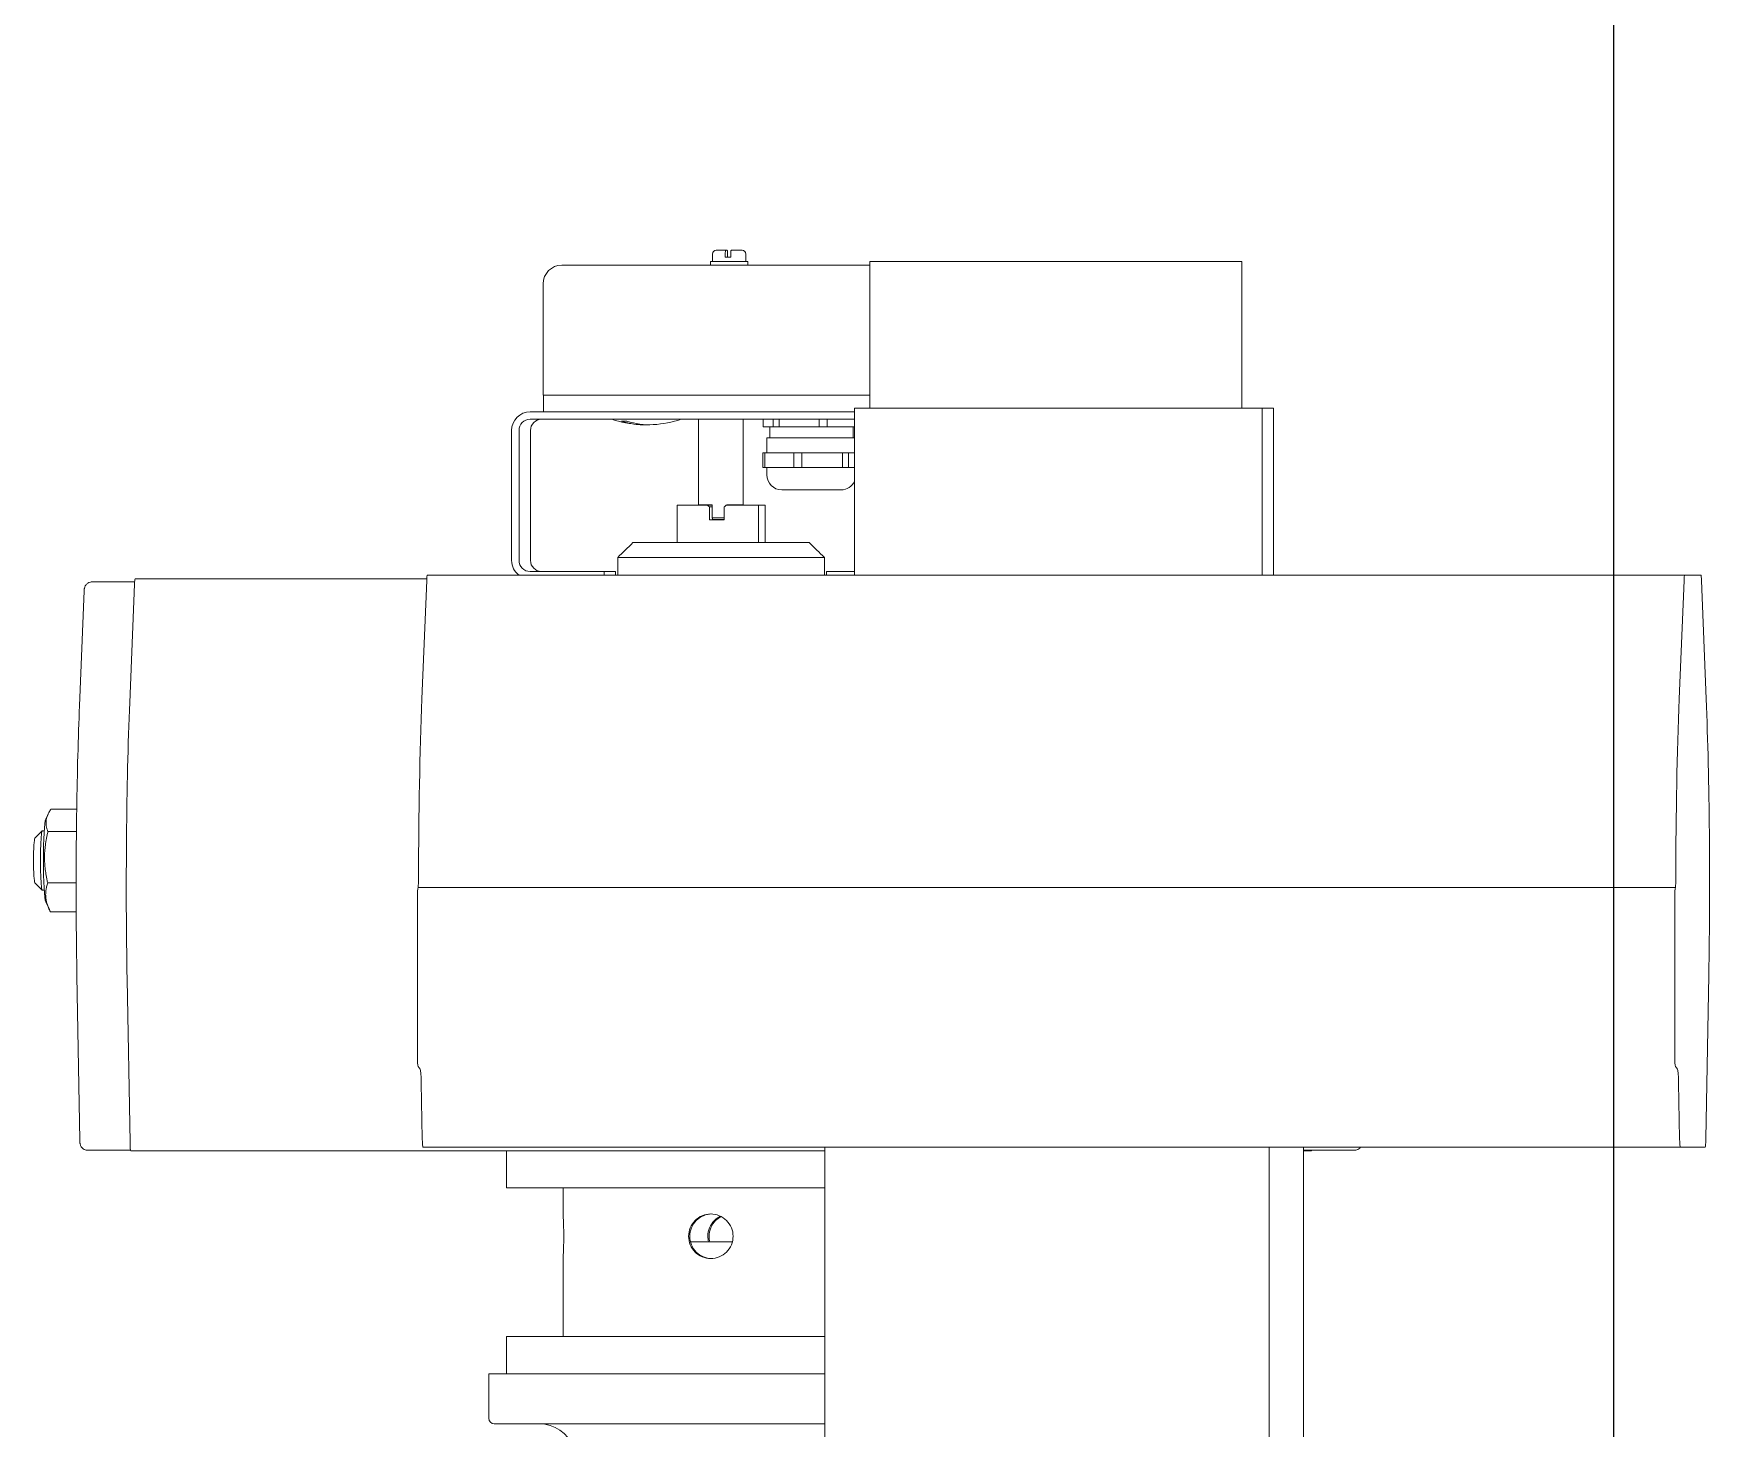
# Model space of a CAD drawing. Header units: millimetres. Extents: x 0 to 100323, y 0 to 59400.
# Drawn here: x 27892.5 to 28344.2, y 45331.8 to 45707.4 of the extents above; entities that cross this region are included whole.
import ezdxf

# ---------------------------------------------------------------- set-up
doc = ezdxf.new("R2010")
doc.units = ezdxf.units.MM
doc.header["$LTSCALE"] = 100
doc.layers.add('P_Biomass (BM)', color=150, linetype='Continuous', lineweight=18, true_color=0x007fff)
doc.layers.add('Visible', color=7, linetype='Continuous', lineweight=25)

msp = doc.modelspace()

# ---------------------------------------------------------------- linework, layer by layer
at = {"layer": 'P_Biomass (BM)'}
for p, q in [((28076.34, 45649.03), (28078.87, 45649.03)), ((28079.32, 45649.03), (28078.87, 45649.03)), ((28080.36, 45649.03), (28083.33, 45649.03)), ((28083.33, 45649.03), (28083.34, 45649.03)), ((28034.74, 45645.03), (28117.72, 45645.03)), ((28074.84, 45646.03), (28084.84, 45646.03)), ((28074.84, 45646.03), (28074.84, 45645.03)), ((28075.34, 45646.03), (28075.34, 45648.03)), ((28078.8, 45647.23), (28078.8, 45648.03)), ((28078.8, 45647.23), (28080.3, 45647.23)), ((28079.38, 45648.03), (28079.38, 45647.23)), ((28080.3, 45648.03), (28080.3, 45647.23)), ((28084.34, 45646.03), (28084.34, 45648.03)), ((28084.84, 45646.03), (28084.84, 45645.03)), ((28117.72, 45646.03), (28217.92, 45646.03)), ((28117.72, 45646.03), (28117.72, 45606.53)), ((28217.92, 45646.03), (28217.92, 45606.53)), ((28029.74, 45610.03), (28029.74, 45640.03)), ((28117.72, 45610.03), (28029.74, 45610.03)), ((28029.84, 45605.53), (28029.84, 45610.03)), ((28113.63, 45605.53), (28026.23, 45605.53)), ((28113.63, 45603.53), (28026.23, 45603.53)), ((28071.62, 45580.53), (28071.62, 45603.53)), ((28083.62, 45580.53), (28083.62, 45603.53)), ((28089.01, 45601.53), (28089.01, 45603.53)), ((28091.7, 45601.53), (28091.7, 45603.53)), ((28093.28, 45601.53), (28093.28, 45603.53)), ((28104.07, 45601.53), (28104.07, 45603.53)), ((28106.27, 45601.53), (28106.27, 45603.53)), ((28113.63, 45561.53), (28113.63, 45606.53)), ((28113.63, 45606.53), (28117.72, 45606.53)), ((28117.72, 45606.53), (28217.92, 45606.53)), ((28217.92, 45606.53), (28223.39, 45606.53)), ((28223.39, 45606.53), (28223.39, 45561.53)), ((28226.47, 45606.53), (28223.39, 45606.53)), ((28226.47, 45561.53), (28226.47, 45606.53)), ((28021.24, 45565.53), (28021.24, 45600.53)), ((28023.24, 45600.53), (28023.24, 45565.53)), ((28026.31, 45600.53), (28026.31, 45565.53)), ((28089.01, 45601.53), (28091.7, 45601.53)), ((28090.76, 45598.53), (28090.76, 45601.53)), ((28093.28, 45601.53), (28091.7, 45601.53)), ((28093.28, 45601.53), (28104.07, 45601.53)), ((28106.27, 45601.53), (28104.07, 45601.53)), ((28106.27, 45601.53), (28113.63, 45601.53)), ((28113.26, 45598.53), (28113.26, 45601.53)), ((28089.46, 45594.53), (28088.92, 45594.53)), ((28088.92, 45594.53), (28088.92, 45590.53)), ((28089.46, 45594.53), (28093.36, 45594.53)), ((28089.46, 45594.53), (28089.46, 45590.53)), ((28113.63, 45598.53), (28090.01, 45598.53)), ((28090.01, 45594.53), (28090.01, 45598.53)), ((28093.36, 45594.53), (28097.25, 45594.53)), ((28099.43, 45594.53), (28097.25, 45594.53)), ((28097.25, 45594.53), (28097.25, 45590.53)), ((28099.43, 45594.53), (28104.88, 45594.53)), ((28099.43, 45594.53), (28099.43, 45590.53)), ((28104.88, 45594.53), (28110.34, 45594.53)), ((28111.97, 45594.53), (28110.34, 45594.53)), ((28110.34, 45590.53), (28110.34, 45594.53)), ((28111.97, 45594.53), (28113.54, 45594.53)), ((28111.97, 45594.53), (28111.97, 45590.53)), ((28113.54, 45594.53), (28113.63, 45594.53)), ((28089.46, 45590.53), (28088.92, 45590.53)), ((28089.46, 45590.53), (28093.36, 45590.53)), ((28090.01, 45588.53), (28090.01, 45590.53)), ((28093.36, 45590.53), (28097.25, 45590.53)), ((28099.43, 45590.53), (28097.25, 45590.53)), ((28099.43, 45590.53), (28104.88, 45590.53)), ((28104.88, 45590.53), (28110.34, 45590.53)), ((28111.97, 45590.53), (28110.34, 45590.53)), ((28111.97, 45590.53), (28113.54, 45590.53)), ((28113.54, 45590.53), (28113.63, 45590.53)), ((28110.01, 45584.53), (28094.01, 45584.53)), ((28065.8, 45580.42), (28065.8, 45570.32)), ((28065.8, 45580.42), (28074.04, 45580.42)), ((28075.25, 45580.53), (28071.62, 45580.53)), ((28074.04, 45580.42), (28075.17, 45580.42)), ((28075.3, 45579.92), (28074.53, 45579.92)), ((28074.53, 45576.42), (28074.53, 45579.92)), ((28074.53, 45576.42), (28078.53, 45576.42)), ((28075.17, 45580.42), (28075.25, 45580.42)), ((28075.25, 45580.53), (28075.25, 45579.97)), ((28075.3, 45577.03), (28075.3, 45579.92)), ((28075.3, 45577.03), (28078.53, 45577.03)), ((28078.53, 45576.53), (28075.33, 45576.53)), ((28075.57, 45576.42), (28075.57, 45576.53)), ((28078.53, 45579.92), (28078.53, 45576.42)), ((28079.03, 45580.42), (28087.75, 45580.42)), ((28079.24, 45580.42), (28079.24, 45580.53)), ((28083.62, 45580.53), (28079.24, 45580.53)), ((28079.98, 45580.53), (28079.98, 45580.42)), ((28089.52, 45580.42), (28087.75, 45580.42)), ((28087.75, 45570.32), (28087.75, 45580.42)), ((28089.52, 45570.32), (28089.52, 45580.42)), ((28101.41, 45570.32), (28053.91, 45570.32)), ((28105.51, 45566.32), (28049.81, 45566.32)), ((28049.81, 45561.53), (28049.81, 45566.32)), ((28105.51, 45561.53), (28105.51, 45566.32)), ((27919.68, 45559.73), (27908.16, 45559.73)), ((27918.37, 45527.27), (27919.65, 45559.1)), ((27998.39, 45560.53), (27919.82, 45560.53)), ((27997.08, 45528.27), (27998.37, 45560.1)), ((27998.53, 45561.53), (28012.2, 45561.53)), ((28012.2, 45561.53), (28323.54, 45561.53)), ((28026.23, 45562.53), (28046.19, 45562.53)), ((28046.19, 45562.53), (28046.19, 45561.53)), ((28046.19, 45562.53), (28049.26, 45562.53)), ((28049.26, 45562.53), (28049.26, 45561.53)), ((28106.06, 45562.53), (28113.63, 45562.53)), ((28106.06, 45561.53), (28106.06, 45562.53)), ((28323.54, 45561.53), (28337.21, 45561.53)), ((28337.04, 45560.1), (28335.76, 45528.27)), ((28341.57, 45561.53), (28337.21, 45561.53)), ((28343.01, 45528.27), (28341.73, 45560.1)), ((27904.85, 45526.39), (27906.11, 45557.34)), ((27895.75, 45495.87), (27896.4, 45497.23)), ((27897.16, 45498.55), (27904.09, 45498.55)), ((27892.83, 45490.72), (27894.82, 45492.71)), ((27894.85, 45492.73), (27895.34, 45492.73)), ((27896.35, 45492.49), (27904.02, 45492.49)), ((27892.83, 45478.74), (27894.82, 45476.75)), ((27896.28, 45478.67), (27903.94, 45478.67)), ((27996.03, 45477.48), (28009.7, 45477.48)), ((28009.7, 45477.48), (28321.04, 45477.48)), ((28321.04, 45477.48), (28334.71, 45477.48)), ((27894.85, 45476.73), (27895.34, 45476.73)), ((27895.75, 45473.58), (27896.75, 45471.48)), ((27995.87, 45432.28), (27995.87, 45474.53)), ((28334.55, 45474.53), (28334.55, 45432.28)), ((27897.04, 45470.91), (27903.96, 45470.91)), ((27904.93, 45409.43), (27904.15, 45453.63)), ((27918.46, 45408.74), (27917.67, 45452.8)), ((28342.92, 45409.74), (28343.71, 45453.8)), ((27996.62, 45428.53), (27996.05, 45429.29)), ((28334.72, 45429.29), (28335.29, 45428.53)), ((27997.17, 45409.74), (27996.9, 45424.87)), ((28335.58, 45424.87), (28335.85, 45409.74)), ((27918.58, 45406.73), (27906.99, 45406.73)), ((27918.65, 45406.53), (28021.59, 45406.53)), ((27997.36, 45407.53), (28011.03, 45407.53)), ((28011.03, 45407.53), (28105.6, 45407.53)), ((28019.82, 45396.53), (28019.82, 45406.53)), ((28021.59, 45406.53), (28029.16, 45406.53)), ((28105.6, 45406.53), (28029.16, 45406.53)), ((28105.6, 45407.53), (28225.34, 45407.53)), ((28105.6, 45327.53), (28105.6, 45407.53)), ((28226.57, 45407.53), (28225.34, 45407.53)), ((28225.34, 45407.53), (28225.34, 45327.53)), ((28226.57, 45407.53), (28322.37, 45407.53)), ((28234.5, 45327.53), (28234.5, 45407.53)), ((28241.68, 45406.73), (28234.5, 45406.73)), ((28234.5, 45406.53), (28236.68, 45406.53)), ((28248.33, 45406.73), (28241.68, 45406.73)), ((28322.37, 45407.53), (28336.04, 45407.53)), ((28336.04, 45407.53), (28342.74, 45407.53)), ((28029.16, 45396.53), (28019.82, 45396.53)), ((28029.16, 45396.53), (28105.6, 45396.53)), ((28035.16, 45388.85), (28035.16, 45396.53)), ((28035.16, 45356.53), (28035.16, 45378.21)), ((28069.44, 45382.03), (28080.71, 45382.03)), ((28019.82, 45356.53), (28029.16, 45356.53)), ((28019.82, 45356.53), (28019.82, 45346.53)), ((28105.6, 45356.53), (28029.16, 45356.53)), ((28015.08, 45346.53), (28041.13, 45346.53)), ((28015.08, 45346.53), (28015.08, 45334.53)), ((28053.04, 45346.53), (28041.13, 45346.53)), ((28053.04, 45346.53), (28095.08, 45346.53)), ((28105.6, 45346.53), (28095.08, 45346.53)), ((28040.67, 45333.03), (28016.58, 45333.03)), ((28040.67, 45333.03), (28105.6, 45333.03))]:
    msp.add_line(p, q, dxfattribs=at)
for centre, radius, start, end in [((28076.34, 45648.03), 1, 90, 180), ((28083.34, 45648.03), 1, 0, 90), ((28034.74, 45640.03), 5, 90, 180), ((28057.56, 45632.03), 30, 251.8051, 266.5015), ((28057.56, 45632.03), 30, 273.4985, 288.1949), ((28094.01, 45588.53), 4, 180, 270), ((28110.01, 45588.53), 4, 270, 334.82), ((28016.58, 45334.53), 1.5, 180, 270), ((28028.66, 45323.03), 10, 21.9108, 90)]:
    msp.add_arc(centre, radius, start, end, dxfattribs=at)
for centre, major_axis, ratio, start_param, end_param in [((28026.23, 45600.53), (0, 5), 0.997858, 0, 1.570796), ((28026.23, 45600.53), (0, 3), 0.997858, 0, 1.570796), ((28029.31, 45600.53), (0, 3), 0.997858, 0, 1.570796), ((28056.84, 45632.03), (0, -29.98), 0.778057, 6.023523, 6.314163), ((28058.28, 45632.03), (0, -29.98), 0.778057, 6.023523, 6.330716), ((28078.76, 45577.94), (-24.36, 24.31), 0.046255, 1.422332, 1.442966), ((28077.66, 45577.92), (-2.5, 2.5), 0.032742, 6.250455, 6.581459), ((28077.66, 45577.92), (-2.5, 2.5), 0.032742, 6.050372, 6.250455), ((28077.62, 45577.97), (6, -6), 0.032742, 4.339822, 4.348647), ((28078.79, 45577.94), (24.36, 24.31), 0.046255, 1.514973, 1.535607), ((28026.23, 45565.53), (0, 5), 0.997858, 1.570796, 2.498092), ((28026.23, 45565.53), (0, -3), 0.997858, 4.712389, 6.283185), ((28029.31, 45565.53), (0, -3), 0.997858, 4.712389, 6.283185), ((27919.82, 45557.53), (0, 3), 0.065414, 0, 1.019007), ((27998.53, 45558.53), (0, 3), 0.065414, 0, 1.019007), ((28337.21, 45558.53), (0, 3), 0.065414, 0, 1.019007), ((28341.57, 45558.53), (0, 3), 0.065414, 5.264178, 6.283185), ((27923.63, 45477.73), (0, 94.5), 0.065414, 1.019007, 1.837717), ((28002.35, 45478.73), (0, 94.5), 0.065414, 1.019007, 1.553759), ((28341.02, 45478.73), (0, -94.5), 0.065414, 4.1606, 4.695352), ((28337.75, 45478.73), (0, 94.5), 0.065414, 4.445469, 5.264178), ((27895.85, 45484.73), (0, 11.25), 0.065414, 0.137118, 3.004475), ((27892.86, 45484.73), (0, 6), 0.065414, 0.065601, 3.075991), ((27894.85, 45484.73), (0, 8), 0.065414, 0, 3.141593), ((27996.07, 45474.53), (0, 3), 0.065414, 0.180962, 1.570796), ((27995.97, 45480.34), (0, -3.02), 0.065414, 0.325496, 1.570251), ((28334.74, 45474.53), (0, 3), 0.065414, 0.180962, 1.570796), ((28334.64, 45480.34), (0, -3.02), 0.065414, 0.325496, 1.570251), ((27996.07, 45432.28), (0, -3), 0.065414, 4.712389, 6.195919), ((28334.74, 45432.28), (0, -3), 0.065414, 4.712389, 6.195919), ((27996.59, 45423.55), (0, 5), 0.065414, 4.979309, 6.195919), ((28335.26, 45423.55), (0, 5), 0.065414, 4.979309, 6.195919), ((27997.36, 45410.53), (0, -3), 0.065414, 4.979309, 6.283185), ((28336.04, 45410.53), (0, -3), 0.065414, 4.979309, 6.283185), ((28342.74, 45410.53), (0, -3), 0.065414, 0, 1.303876), ((27918.65, 45409.53), (0, -3), 0.065414, 4.979309, 6.283185), ((28236.68, 45409.53), (0, -3), 0.065414, 0, 0.367208)]:
    msp.add_ellipse(centre, major_axis=major_axis, ratio=ratio, start_param=start_param, end_param=end_param, dxfattribs=at)
for points, knots in [([(28078.8, 45648.03), (28078.8, 45648.15), (28078.8, 45648.3), (28078.81, 45648.52), (28078.81, 45648.65), (28078.83, 45648.82), (28078.83, 45648.9), (28078.85, 45649), (28078.86, 45649.03), (28078.87, 45649.03)], [0, 0, 0, 0, 0.0368272, 0.0368272, 0.0739214, 0.0739214, 0.1114349, 0.1114349, 0.1495092, 0.1495092, 0.1495092, 0.1495092]), ([(28079.32, 45649.03), (28079.32, 45649.03), (28079.33, 45649), (28079.35, 45648.9), (28079.36, 45648.82), (28079.37, 45648.65), (28079.37, 45648.52), (28079.38, 45648.3), (28079.38, 45648.15), (28079.38, 45648.03)], [0.4504594, 0.4504594, 0.4504594, 0.4504594, 0.4885337, 0.4885337, 0.5260472, 0.5260472, 0.5631414, 0.5631414, 0.5999686, 0.5999686, 0.5999686, 0.5999686]), ([(28080.36, 45649.03), (28080.36, 45649.03), (28080.35, 45649), (28080.33, 45648.9), (28080.32, 45648.82), (28080.31, 45648.65), (28080.31, 45648.52), (28080.3, 45648.3), (28080.3, 45648.15), (28080.3, 45648.03)], [0.4504591, 0.4504591, 0.4504591, 0.4504591, 0.4885333, 0.4885333, 0.5260468, 0.5260468, 0.563141, 0.563141, 0.5999682, 0.5999682, 0.5999682, 0.5999682]), ([(28050.85, 45603.06), (28051.08, 45603.05), (28051.31, 45603.04), (28051.55, 45603.04), (28051.79, 45603.04), (28052.04, 45603.05), (28052.29, 45603.06)], [-0.1136379, -0.1136379, -0.1136379, -0.1136379, 0, 0, 0, 0.1136379, 0.1136379, 0.1136379, 0.1136379]), ([(27906.11, 45557.34), (27906.11, 45557.41), (27906.11, 45557.48), (27906.12, 45557.61), (27906.13, 45557.67), (27906.14, 45557.8), (27906.15, 45557.87), (27906.17, 45558.03), (27906.18, 45558.11), (27906.26, 45558.38), (27906.29, 45558.45), (27906.37, 45558.64), (27906.42, 45558.74), (27906.58, 45558.96), (27906.66, 45559.06), (27906.86, 45559.25), (27906.95, 45559.33), (27907.25, 45559.52), (27907.49, 45559.64), (27907.9, 45559.72), (27908.03, 45559.73), (27908.16, 45559.73)], [3.697944, 3.697944, 3.697944, 3.697944, 3.900833, 3.900833, 4.103722, 4.103722, 4.306611, 4.306611, 4.5095, 4.5095, 4.571184, 4.571184, 4.620096, 4.620096, 4.650384, 4.650384, 4.670111, 4.670111, 4.699726, 4.699726, 4.712389, 4.712389, 4.712389, 4.712389]), ([(27904.85, 45526.39), (27904.67, 45522.11), (27904.52, 45517.6), (27904.27, 45508.28), (27904.17, 45503.46), (27904.02, 45493.64), (27903.97, 45488.63), (27903.93, 45478.57), (27903.94, 45473.51), (27904, 45463.47), (27904.06, 45458.5), (27904.15, 45453.63)], [2.585241, 2.585241, 2.585241, 2.585241, 2.7494384, 2.7494384, 2.9136357, 2.9136357, 3.0778331, 3.0778331, 3.2420305, 3.2420305, 3.4062278, 3.4062278, 3.4062278, 3.4062278]), ([(27906.99, 45406.73), (27906.78, 45406.73), (27906.57, 45406.77), (27906.18, 45406.89), (27906.01, 45406.98), (27905.7, 45407.19), (27905.58, 45407.31), (27905.35, 45407.57), (27905.28, 45407.69), (27905.13, 45407.97), (27905.1, 45408.07), (27905.04, 45408.27), (27905.02, 45408.35), (27904.99, 45408.51), (27904.98, 45408.57), (27904.96, 45408.73), (27904.96, 45408.81), (27904.95, 45408.98), (27904.94, 45409.06), (27904.94, 45409.24), (27904.93, 45409.34), (27904.93, 45409.43)], [1.570796, 1.570796, 1.570796, 1.570796, 1.59174, 1.59174, 1.614817, 1.614817, 1.645158, 1.645158, 1.692478, 1.692478, 1.776507, 1.776507, 1.9007, 1.9007, 2.097431, 2.097431, 2.358663, 2.358663, 2.619895, 2.619895, 2.876957, 2.876957, 2.876957, 2.876957]), ([(28248.33, 45406.73), (28248.54, 45406.73), (28248.76, 45406.77), (28249.14, 45406.89), (28249.31, 45406.98), (28249.63, 45407.19), (28249.75, 45407.31), (28249.87, 45407.45), (28249.91, 45407.49), (28249.93, 45407.53)], [4.71238898, 4.71238898, 4.71238898, 4.71238898, 4.73333248, 4.73333248, 4.75641003, 4.75641003, 4.78675021, 4.78675021, 4.79896596, 4.79896596, 4.79896596, 4.79896596]), ([(28035.16, 45388.85), (28035.16, 45388.56), (28035.17, 45388.19), (28035.21, 45387.24), (28035.23, 45386.57), (28035.27, 45385.09), (28035.29, 45384.28), (28035.29, 45383.53)], [2.9926811, 2.9926811, 2.9926811, 2.9926811, 3.1687155, 3.1687155, 3.3950541, 3.3950541, 3.6213927, 3.6213927, 3.6213927, 3.6213927]), ([(28080.9, 45383.53), (28080.9, 45382.77), (28080.75, 45381.97), (28080.13, 45380.49), (28079.66, 45379.82), (28078.6, 45378.75), (28077.92, 45378.29), (28076.44, 45377.68), (28075.64, 45377.53), (28074.13, 45377.53), (28073.33, 45377.68), (28071.86, 45378.29), (28071.19, 45378.75), (28070.14, 45379.82), (28069.68, 45380.49), (28069.07, 45381.97), (28068.92, 45382.77), (28068.92, 45384.28), (28069.07, 45385.09), (28069.68, 45386.57), (28070.14, 45387.24), (28071.19, 45388.3), (28071.86, 45388.77), (28073.33, 45389.38), (28074.13, 45389.53), (28075.64, 45389.53), (28076.44, 45389.38), (28077.92, 45388.77), (28078.6, 45388.3), (28079.66, 45387.24), (28080.13, 45386.57), (28080.75, 45385.09), (28080.9, 45384.28), (28080.9, 45383.53)], [0, 0, 0, 0, 0.226339, 0.226339, 0.452677, 0.452677, 0.679013, 0.679013, 0.905348, 0.905348, 1.131684, 1.131684, 1.358019, 1.358019, 1.584358, 1.584358, 1.810696, 1.810696, 2.037035, 2.037035, 2.263373, 2.263373, 2.489709, 2.489709, 2.716044, 2.716044, 2.94238, 2.94238, 3.168715, 3.168715, 3.395054, 3.395054, 3.621393, 3.621393, 3.621393, 3.621393]), ([(28075.05, 45389.53), (28074.34, 45389.51), (28073.6, 45389.36), (28072.19, 45388.76), (28071.52, 45388.3), (28070.46, 45387.24), (28070.01, 45386.57), (28069.4, 45385.09), (28069.25, 45384.28), (28069.25, 45382.77), (28069.4, 45381.97), (28070.01, 45380.49), (28070.46, 45379.82), (28071.52, 45378.75), (28072.19, 45378.29), (28073.6, 45377.7), (28074.34, 45377.55), (28075.05, 45377.53)], [-2.700852, -2.700852, -2.700852, -2.700852, -2.49074, -2.49074, -2.264312, -2.264312, -2.037878, -2.037878, -1.811445, -1.811445, -1.585012, -1.585012, -1.358579, -1.358579, -1.132151, -1.132151, -0.922038, -0.922038, -0.922038, -0.922038]), ([(28074.29, 45382.03), (28074.16, 45382.53), (28074.1, 45383.04), (28074.1, 45384.28), (28074.25, 45385.09), (28074.87, 45386.57), (28075.33, 45387.24), (28076.32, 45388.23), (28076.88, 45388.63), (28077.5, 45388.93)], [-1.9583037, -1.9583037, -1.9583037, -1.9583037, -1.8114452, -1.8114452, -1.585012, -1.585012, -1.3585788, -1.3585788, -1.1651251, -1.1651251, -1.1651251, -1.1651251]), ([(28077.66, 45388.85), (28077.11, 45388.56), (28076.61, 45388.19), (28075.66, 45387.24), (28075.2, 45386.57), (28074.58, 45385.09), (28074.43, 45384.28), (28074.43, 45383.04), (28074.49, 45382.53), (28074.62, 45382.03)], [1.1819847, 1.1819847, 1.1819847, 1.1819847, 1.3580192, 1.3580192, 1.5843577, 1.5843577, 1.8106963, 1.8106963, 1.9575313, 1.9575313, 1.9575313, 1.9575313]), ([(28035.29, 45383.53), (28035.29, 45382.77), (28035.27, 45381.97), (28035.23, 45380.49), (28035.21, 45379.82), (28035.17, 45378.87), (28035.16, 45378.5), (28035.16, 45378.21)], [0, 0, 0, 0, 0.2263386, 0.2263386, 0.4526772, 0.4526772, 0.6287116, 0.6287116, 0.6287116, 0.6287116])]:
    msp.add_open_spline(points, degree=3, knots=knots, dxfattribs=at)
for points, weights in [([(28075.33, 45576.53), (28075.32, 45576.77), (28075.3, 45577.03)], [1, 1.00107002292, 1]), ([(27897.16, 45498.55), (27895.1, 45495.52), (27896.35, 45492.49)], [2.02104205812, 2.3336983526, 2.02104205812]), ([(27896.28, 45478.67), (27894.66, 45485.58), (27896.35, 45492.49)], [2.02104205811, 2.33369835258, 2.02104205811]), ([(27897.04, 45470.91), (27895, 45474.79), (27896.28, 45478.67)], [2.02104205811, 2.33369835258, 2.02104205811])]:
    msp.add_rational_spline(points, weights, degree=2, dxfattribs=at)
for points in [[(28049.81, 45566.32), (28051.19, 45567.64), (28052.56, 45568.97), (28053.91, 45570.32)], [(28101.41, 45570.32), (28102.76, 45568.97), (28104.13, 45567.64), (28105.51, 45566.32)]]:
    msp.add_open_spline(points, degree=3, dxfattribs=at)
at = {"layer": 'Visible'}
msp.add_line((28318.01, 46740.53), (28318.01, 44840.53), dxfattribs=at)

doc.saveas('drawing.dxf')
